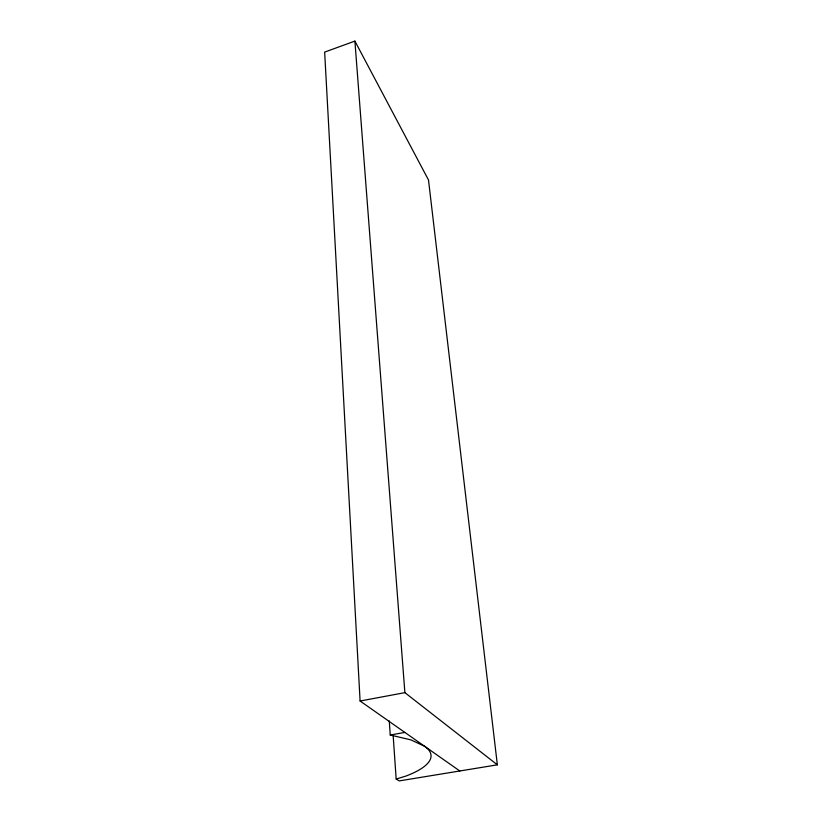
<?xml version="1.0" encoding="UTF-8"?>
<svg xmlns="http://www.w3.org/2000/svg" width="822" height="822" viewBox="0 0 822 822"><rect width="100%" height="100%" fill="white"/><g stroke="black" fill="none" stroke-linecap="round" stroke-linejoin="round"><path stroke-width="1.23" d="M393.152 735.587L396.173 779.051L399.256 780.9L497.351 764.83L428.498 179.997L354.899 41.1L324.649 52.094L360.098 701.012L459.817 770.985M396.173 779.051L406.047 776.019A110.354 29.602 -3.2 0 0 424.625 746.284L410.928 739.892L390.234 735.012L389.268 720.915M360.098 701.012L404.886 692.648L497.351 764.83M390.234 735.012L404.876 732.433M354.899 41.1L404.886 692.648"/></g></svg>
